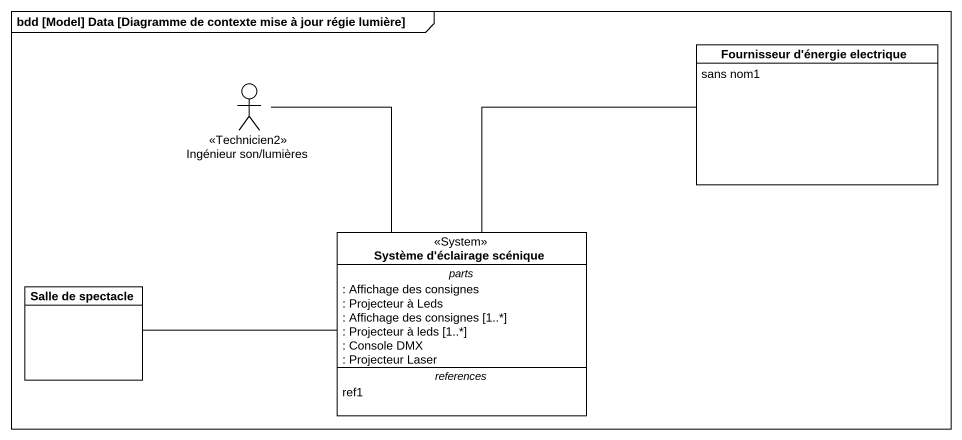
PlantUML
@startuml
mainframe bdd [Model] Data [Diagramme de contexte mise à jour régie lumière]
allowmixing
hide circle
hide empty members
class "Fournisseur d'énergie electrique" as Fournisseur_d_énergie {
  sans nom1
}
actor "Ingénieur son/lumières" as Ingénieur_son_lumières <<Technicien2>>
class "Système d'éclairage scénique" as Système_d_éclairage_scénique <<System>> {
  -- parts --
  : Affichage des consignes
  : Projecteur à Leds
  : Affichage des consignes [1..*]
  : Projecteur à leds [1..*]
  : Console DMX
  : Projecteur Laser
  -- references --
  ref1
}
class "Salle de spectacle" as Salle_de_spectacle
Fournisseur_d_énergie -left- Système_d_éclairage_scénique
Ingénieur_son_lumières -- Système_d_éclairage_scénique
Salle_de_spectacle -right- Système_d_éclairage_scénique
@enduml
